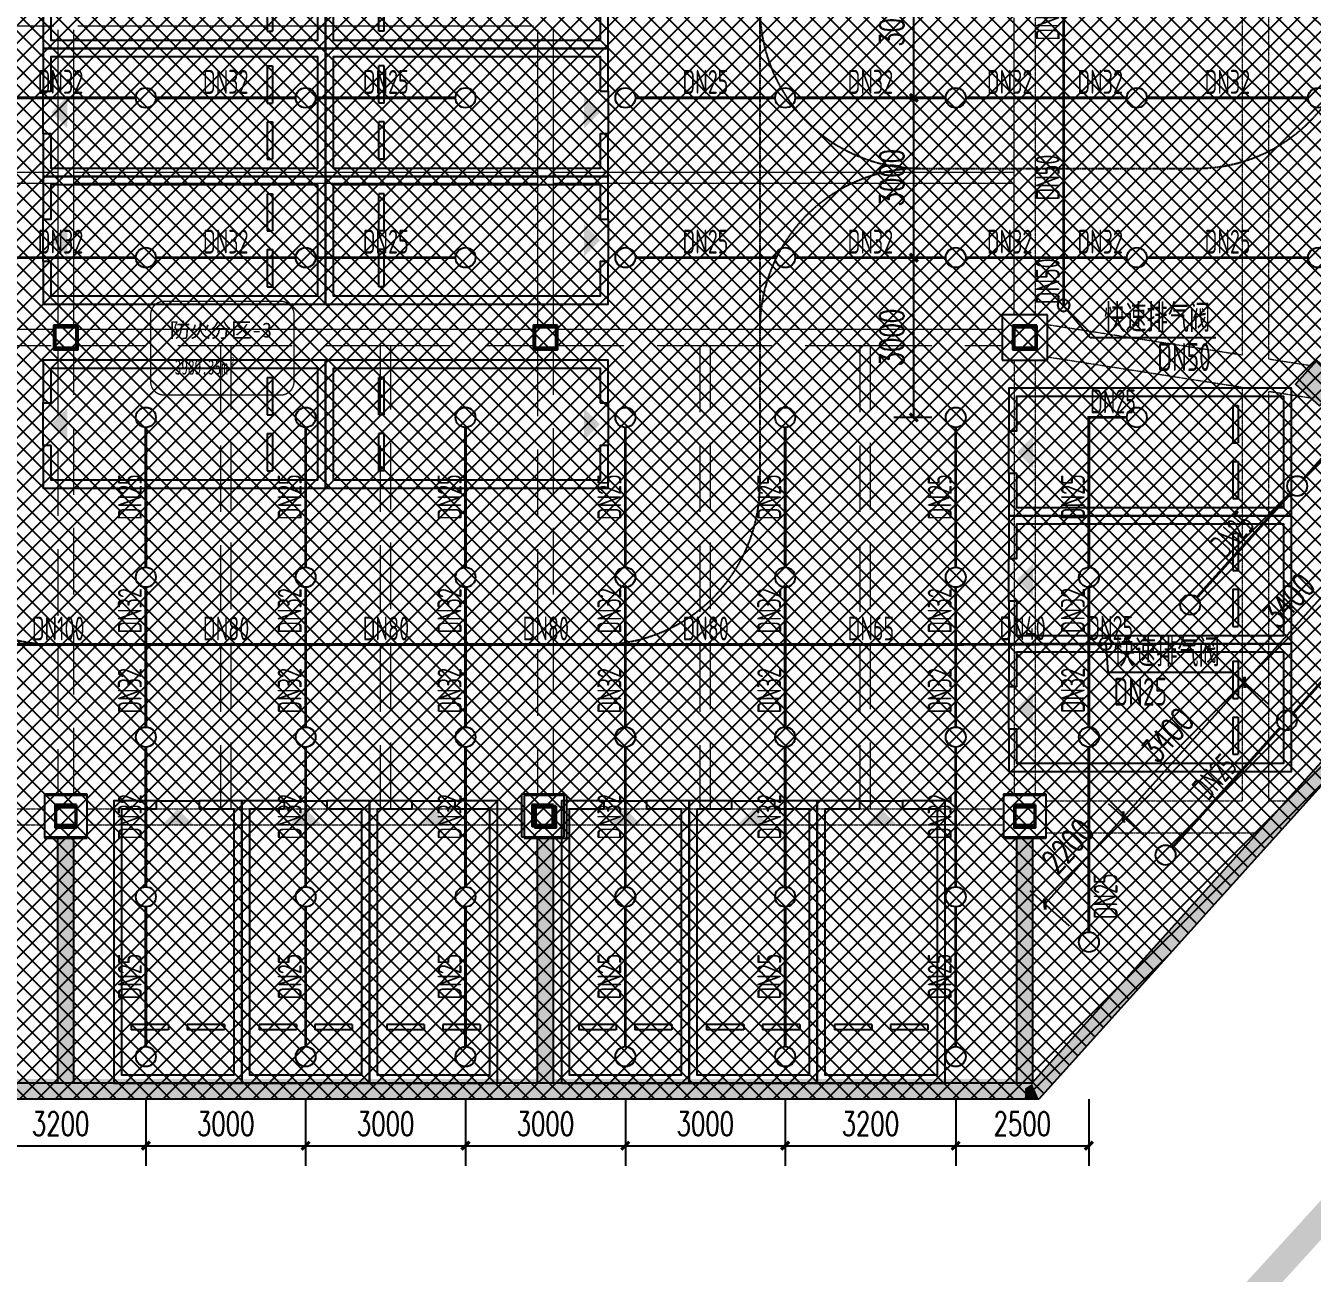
# Model space of a CAD drawing. Extents: x 6824721 to 16538177, y 2478193 to 6665639.
# Drawn here: x 8766110 to 8790257, y 2727134 to 2750555 of the extents above; entities that cross this region are included whole.
import ezdxf

# ---------------------------------------------------------------- set-up
doc = ezdxf.new("R2010")
doc.units = 0
doc.header["$LTSCALE"] = 10
for name, pattern in [('__DASH', [0.35, 0.25, -0.1]), ('CONTINOUS', [0]), ('DASH', [0.35, 0.25, -0.1]), ('短虚线', [187.5, 125, -62.5])]:
    doc.linetypes.add(name, pattern=pattern)
for name, color, linetype in [('0-wo', 8, 'Continuous'), ('0-绿', 3, 'Continuous'), ('0-蓝', 5, 'Continuous'), ('00-停车位', 67, 'Continuous'), ('A-COLUMN', 2, 'Continuous'), ('A-WALL', 2, 'Continuous'), ('PUB_HATCH', 8, 'Continuous'), ('S-梁-实线', 4, 'CONTINOUS'), ('S-梁-虚线', 4, 'DASH'), ('W-EQUIP_喷头', 7, 'Continuous'), ('W-PIPE-喷淋中', 6, 'Continuous'), ('W-TEXT_喷淋', 7, 'Continuous'), ('W-TWT_DIM', 3, 'Continuous'), ('W-TWT_LEAD', 3, 'Continuous'), ('W-VALVE_喷淋', 7, 'Continuous'), ('WALL', 9, 'Continuous')]:
    doc.layers.add(name, color=color, linetype=linetype)
doc.layers.add('钢柱', color=51, linetype='Continuous', lineweight=35)
doc.layers.add('钢梁', color=141, linetype='Continuous', lineweight=18)
doc.styles.add('_TCH_DIM_T3', font='SIMPLEX', dxfattribs={"width": 0.705882, "bigfont": 'GBCBIG'})
doc.styles.add('_TWT_PIPEDN', font='TSSDENG', dxfattribs={"width": 0.8, "height": 3.5, "bigfont": 'TSSDCHN'})
doc.styles.add('_TWT_SERIAL', font='TSSDENG', dxfattribs={"width": 0.8, "height": 3.5, "bigfont": 'TSSDCHN'})
doc.styles.add('黑体', font='simhei.ttf', dxfattribs={"width": 0.65})
doc.dimstyles.new('_TWT_ARCH&&150', dxfattribs={"dimtxt": 446.25, "dimasz": 150, "dimexe": 375, "dimexo": 450, "dimgap": 189.375, "dimtad": 1, "dimdec": 0, "dimzin": 0, "dimdsep": 46, "dimtxsty": '_TCH_DIM_T3', "dimblk": 'ARCHTICK', "dimcen": 0.09, "dimclrt": 7, "dimazin": 2, "dimtfac": 1, "dimtdec": 0, "dimtix": 1, "dimtmove": 2, "dimatfit": 3, "dimfxl": 0, "dimtolj": 1, "dimtzin": 0, "dimarcsym": 0})

# ---------------------------------------------------------------- blocks, each defined once
blk = doc.blocks.new('车位2400x5300')
at = {"layer": '00-停车位', "color": 251}
for p, q in [((-875, -1000), (-175, -1000)), ((-875, -1100), (-875, -1000)), ((-875, -1100), (-175, -1100)), ((-175, -1100), (-175, -1000)), ((175, -1000), (875, -1000)), ((175, -1100), (175, -1000)), ((175, -1100), (875, -1100)), ((875, -1100), (875, -1000)), ((400, -5300), (-400, -5300))]:
    blk.add_line(p, q, dxfattribs=at)
blk.add_lwpolyline([(400, -5150), (400, -5300), (1200, -5300), (1200, 0), (-1200, 0), (-1200, -5300), (-400, -5300), (-400, -5150), (-1050, -5150), (-1050, -150), (1050, -150), (1050, -5150), (400, -5150)], dxfattribs=at)
blk.add_lwpolyline([(0, -5150, 0, 600, 0), (0, -4850, 600, 600, 0)], format="xyseb", dxfattribs=at)
blk = doc.blocks.new('_FZH')
blk.add_lwpolyline([(-0.5, -0.5), (0.5, -0.5), (0.5, 0.5), (-0.5, 0.5)], close=True)
at = {"layer": 'PUB_HATCH'}
blk.add_solid([(-0.5, -0.5), (0.5, -0.5), (-0.5, 0.5), (0.5, 0.5)], dxfattribs=at)
blk = doc.blocks.new('g56')
at = {"layer": '0-蓝', "color": 6, "linetype": 'DASH', "ltscale": 3, "const_width": 50}
blk.add_lwpolyline([(-29013, 636952), (-24634, 636952, 0.414214), (-24134, 637452), (-24134, 639972, 0.414214), (-24634, 640472), (-29013, 640472, 0.414214), (-29513, 639972), (-29513, 637452, 0.414214)], format="xyb", close=True, dxfattribs=at)
at = {"layer": '0-绿', "color": 6, "linetype": 'DASH', "style": '黑体'}
blk.add_text('防火分区-3', height=563.3, dxfattribs=at).set_placement((-28799, 639113))
at = {"layer": '0-绿', "color": 6, "linetype": 'DASH', "style": '黑体', "width": 0.65}
for s, height, p in [('3989.35m', 563.3, (-28611, 637721)), ('2', 282, (-26505, 638096))]:
    blk.add_text(s, height=height, dxfattribs=at).set_placement(p)
blk = doc.blocks.new('jkytk')
at = {"layer": 'WALL', "color": 1, "const_width": 200}
blk.add_lwpolyline([(8466189, 2792334), (8461189, 2792327), (8461189, 2792327), (8434039, 2792327), (8434039, 2753027), (8434039, 2753027), (8434039, 2759127), (8434039, 2759127), (8434039, 2753027), (8403214, 2753027), (8403214, 2744027), (8403214, 2744027), (8403214, 2739327), (8479774, 2739327), (8512896, 2775811), (8504549, 2783327), (8498891, 2783328), (8498891, 2792315), (8482776, 2792342), (8482776, 2801322), (8466189, 2801322)], close=True, dxfattribs=at)
blk = doc.blocks.new('LIANGMOBAN')
at = {"layer": 'S-梁-实线', "lineweight": 18}
blk.add_line((1915191, 31153), (1915191, 36728), dxfattribs=at)
at = {"layer": 'S-梁-虚线', "color": 8, "lineweight": 18}
for p, q in [((1919466, 42428), (1919466, 30398)), ((1919966, 30321), (1919966, 42428)), ((1915591, 31153), (1915591, 36728)), ((1919466, 30398), (1915816, 30966)), ((1915191, 30303), (1915191, 22153)), ((1915591, 22153), (1915591, 30303)), ((1919466, 29791), (1915816, 30359)), ((1920780, 30194), (1919966, 30321)), ((1919466, 29791), (1919466, 22028)), ((1920760, 29590), (1919966, 29713)), ((1919966, 22028), (1919966, 29713)), ((1915791, 22028), (1919466, 22028)), ((1919966, 22028), (1920290, 22028)), ((1890991, 21878), (1896991, 21878)), ((1897791, 21878), (1905991, 21878)), ((1906791, 21878), (1914991, 21878)), ((1890991, 21578), (1896991, 21578)), ((1897791, 21578), (1905991, 21578)), ((1906791, 21578), (1914991, 21578)), ((1915791, 21428), (1919750, 21428))]:
    blk.add_line(p, q, dxfattribs=at)
at = {"layer": '钢梁', "color": 8, "lineweight": 18}
for p, q in [((1890816, 36578), (1897166, 36578)), ((1897241, 36503), (1897241, 33728)), ((1897541, 33728), (1897541, 36503)), ((1897616, 36578), (1906166, 36578)), ((1906241, 36503), (1906241, 33728)), ((1906541, 33728), (1906541, 36503)), ((1897241, 33828), (1890741, 33828)), ((1906241, 33828), (1897541, 33828)), ((1915191, 33828), (1906541, 33828)), ((1890741, 33628), (1897241, 33628)), ((1897241, 33728), (1897241, 30953)), ((1897541, 30953), (1897541, 33728)), ((1897541, 33628), (1906241, 33628)), ((1906241, 33728), (1906241, 30953)), ((1906541, 30953), (1906541, 33728)), ((1906541, 33628), (1915191, 33628)), ((1897166, 30878), (1893991, 30878)), ((1900391, 30878), (1897616, 30878)), ((1903391, 30878), (1900391, 30878)), ((1906166, 30878), (1903391, 30878)), ((1909391, 30878), (1906616, 30878)), ((1912391, 30878), (1909391, 30878)), ((1914966, 30878), (1912391, 30878))]:
    blk.add_line(p, q, dxfattribs=at)
at = {"layer": '钢梁', "color": 8, "linetype": '短虚线', "lineweight": 18}
for p, q in [((1893991, 30578), (1897166, 30578)), ((1897241, 30503), (1897241, 22153)), ((1897541, 22153), (1897541, 30503)), ((1897616, 30578), (1900391, 30578)), ((1900291, 30578), (1900291, 21878)), ((1900391, 30578), (1903391, 30578)), ((1900491, 21878), (1900491, 30578)), ((1903291, 30578), (1903291, 21878)), ((1903391, 30578), (1906166, 30578)), ((1903491, 21878), (1903491, 30578)), ((1906241, 30503), (1906241, 22153)), ((1906541, 22153), (1906541, 30503)), ((1906616, 30578), (1909391, 30578)), ((1909291, 30578), (1909291, 21878)), ((1909391, 30578), (1912391, 30578)), ((1909491, 21878), (1909491, 30578)), ((1912291, 30578), (1912291, 21878)), ((1912391, 30578), (1914966, 30578)), ((1912491, 21878), (1912491, 30578))]:
    blk.add_line(p, q, dxfattribs=at)
blk = doc.blocks.new('_ArchTick')
at = {"color": 0, "linetype": 'ByBlock', "const_width": 0.4}
blk.add_lwpolyline([(-0.5, -0.5), (0.5, 0.5)], dxfattribs=at)
blk = doc.blocks.new('*D1061')
at = {"layer": 'Defpoints', "color": 0, "transparency": 16777216}
for p in [(8791261, 2740753), (8792054, 2740040), (8789779, 2737513)]:
    blk.add_point(p, dxfattribs=at)
at = {"layer": 'W-TWT_DIM', "color": 0, "lineweight": -2, "transparency": 16777216}
for p, q in [((8791719, 2740341), (8790983, 2741004)), ((8788986, 2738226), (8791261, 2740753)), ((8789444, 2737814), (8788708, 2738477))]:
    blk.add_line(p, q, dxfattribs=at)
at = {"layer": 'W-TWT_DIM', "color": 0, "lineweight": -2, "transparency": 16777216, "xscale": 150, "yscale": 150, "zscale": 150}
for p, rotation in [((8791261, 2740753), 48.00000000003726), ((8788986, 2738226), 228.0000000000373)]:
    blk.add_blockref('_ArchTick', p, dxfattribs=dict(at, rotation=rotation))
at = {"layer": 'W-TWT_DIM', "color": 7, "transparency": 16777216, "insert": (8789817, 2739766), "char_height": 446.2, "attachment_point": 5, "rotation": 48, "style": '_TCH_DIM_T3'}
blk.add_mtext('\\A1;3400', dxfattribs=at)
blk = doc.blocks.new('*D1062')
at = {"layer": 'Defpoints', "color": 0, "transparency": 16777216}
for p in [(8788986, 2738226), (8789779, 2737513), (8787503, 2734986)]:
    blk.add_point(p, dxfattribs=at)
at = {"layer": 'W-TWT_DIM', "color": 0, "lineweight": -2, "transparency": 16777216}
for p, q in [((8789444, 2737814), (8788708, 2738477)), ((8786711, 2735699), (8788986, 2738226)), ((8787169, 2735287), (8786433, 2735950))]:
    blk.add_line(p, q, dxfattribs=at)
at = {"layer": 'W-TWT_DIM', "color": 0, "lineweight": -2, "transparency": 16777216, "xscale": 150, "yscale": 150, "zscale": 150}
for p, rotation in [((8788986, 2738226), 48.00000000001745), ((8786711, 2735699), 228.0000000000174)]:
    blk.add_blockref('_ArchTick', p, dxfattribs=dict(at, rotation=rotation))
at = {"layer": 'W-TWT_DIM', "color": 7, "transparency": 16777216, "insert": (8787542, 2737239), "char_height": 446.2, "attachment_point": 5, "rotation": 48, "style": '_TCH_DIM_T3'}
blk.add_mtext('\\A1;3400', dxfattribs=at)
blk = doc.blocks.new('*D1063')
at = {"layer": 'Defpoints', "color": 0, "transparency": 16777216}
for p in [(8786711, 2735699), (8787503, 2734986), (8786031, 2733351)]:
    blk.add_point(p, dxfattribs=at)
at = {"layer": 'W-TWT_DIM', "color": 0, "lineweight": -2, "transparency": 16777216}
for p, q in [((8787169, 2735287), (8786433, 2735950)), ((8785239, 2734065), (8786711, 2735699)), ((8785697, 2733652), (8784961, 2734315))]:
    blk.add_line(p, q, dxfattribs=at)
at = {"layer": 'W-TWT_DIM', "color": 0, "lineweight": -2, "transparency": 16777216, "xscale": 150, "yscale": 150, "zscale": 150}
for p, rotation in [((8786711, 2735699), 48.00000000002774), ((8785239, 2734065), 228.0000000000278)]:
    blk.add_blockref('_ArchTick', p, dxfattribs=dict(at, rotation=rotation))
at = {"layer": 'W-TWT_DIM', "color": 7, "transparency": 16777216, "insert": (8785669, 2735158), "char_height": 446.2, "attachment_point": 5, "rotation": 48, "style": '_TCH_DIM_T3'}
blk.add_mtext('\\A1;2200', dxfattribs=at)
blk = doc.blocks.new('*D1374')
at = {"layer": 'Defpoints', "color": 0, "transparency": 16777216}
for p in [(8765164, 2730855), (8768364, 2730855), (8768364, 2729529)]:
    blk.add_point(p, dxfattribs=at)
at = {"layer": 'W-TWT_DIM', "color": 0, "lineweight": -2, "transparency": 16777216}
for p, q in [((8765164, 2730405), (8765164, 2729154)), ((8768364, 2730405), (8768364, 2729154)), ((8765164, 2729529), (8768364, 2729529))]:
    blk.add_line(p, q, dxfattribs=at)
at = {"layer": 'W-TWT_DIM', "color": 0, "lineweight": -2, "transparency": 16777216, "xscale": 150, "yscale": 150, "zscale": 150, "rotation": 180}
blk.add_blockref('_ArchTick', (8765164, 2729529), dxfattribs=at)
at = {"layer": 'W-TWT_DIM', "color": 0, "lineweight": -2, "transparency": 16777216, "xscale": 150, "yscale": 150, "zscale": 150}
blk.add_blockref('_ArchTick', (8768364, 2729529), dxfattribs=at)
at = {"layer": 'W-TWT_DIM', "color": 7, "transparency": 16777216, "insert": (8766764, 2729941), "char_height": 446.2, "attachment_point": 5, "style": '_TCH_DIM_T3'}
blk.add_mtext('\\A1;3200', dxfattribs=at)
blk = doc.blocks.new('*D1375')
at = {"layer": 'Defpoints', "color": 0, "transparency": 16777216}
for p in [(8768364, 2730855), (8771364, 2730855), (8771364, 2729529)]:
    blk.add_point(p, dxfattribs=at)
at = {"layer": 'W-TWT_DIM', "color": 0, "lineweight": -2, "transparency": 16777216}
for p, q in [((8768364, 2730405), (8768364, 2729154)), ((8771364, 2730405), (8771364, 2729154)), ((8768364, 2729529), (8771364, 2729529))]:
    blk.add_line(p, q, dxfattribs=at)
at = {"layer": 'W-TWT_DIM', "color": 0, "lineweight": -2, "transparency": 16777216, "xscale": 150, "yscale": 150, "zscale": 150, "rotation": 180}
blk.add_blockref('_ArchTick', (8768364, 2729529), dxfattribs=at)
at = {"layer": 'W-TWT_DIM', "color": 0, "lineweight": -2, "transparency": 16777216, "xscale": 150, "yscale": 150, "zscale": 150}
blk.add_blockref('_ArchTick', (8771364, 2729529), dxfattribs=at)
at = {"layer": 'W-TWT_DIM', "color": 7, "transparency": 16777216, "insert": (8769864, 2729941), "char_height": 446.2, "attachment_point": 5, "style": '_TCH_DIM_T3'}
blk.add_mtext('\\A1;3000', dxfattribs=at)
blk = doc.blocks.new('*D1376')
at = {"layer": 'Defpoints', "color": 0, "transparency": 16777216}
for p in [(8771364, 2730855), (8774364, 2730855), (8774364, 2729529)]:
    blk.add_point(p, dxfattribs=at)
at = {"layer": 'W-TWT_DIM', "color": 0, "lineweight": -2, "transparency": 16777216}
for p, q in [((8771364, 2730405), (8771364, 2729154)), ((8774364, 2730405), (8774364, 2729154)), ((8771364, 2729529), (8774364, 2729529))]:
    blk.add_line(p, q, dxfattribs=at)
at = {"layer": 'W-TWT_DIM', "color": 0, "lineweight": -2, "transparency": 16777216, "xscale": 150, "yscale": 150, "zscale": 150, "rotation": 180}
blk.add_blockref('_ArchTick', (8771364, 2729529), dxfattribs=at)
at = {"layer": 'W-TWT_DIM', "color": 0, "lineweight": -2, "transparency": 16777216, "xscale": 150, "yscale": 150, "zscale": 150}
blk.add_blockref('_ArchTick', (8774364, 2729529), dxfattribs=at)
at = {"layer": 'W-TWT_DIM', "color": 7, "transparency": 16777216, "insert": (8772864, 2729941), "char_height": 446.2, "attachment_point": 5, "style": '_TCH_DIM_T3'}
blk.add_mtext('\\A1;3000', dxfattribs=at)
blk = doc.blocks.new('*D1377')
at = {"layer": 'Defpoints', "color": 0, "transparency": 16777216}
for p in [(8774364, 2730855), (8777364, 2730855), (8777364, 2729529)]:
    blk.add_point(p, dxfattribs=at)
at = {"layer": 'W-TWT_DIM', "color": 0, "lineweight": -2, "transparency": 16777216}
for p, q in [((8774364, 2730405), (8774364, 2729154)), ((8777364, 2730405), (8777364, 2729154)), ((8774364, 2729529), (8777364, 2729529))]:
    blk.add_line(p, q, dxfattribs=at)
at = {"layer": 'W-TWT_DIM', "color": 0, "lineweight": -2, "transparency": 16777216, "xscale": 150, "yscale": 150, "zscale": 150, "rotation": 180}
blk.add_blockref('_ArchTick', (8774364, 2729529), dxfattribs=at)
at = {"layer": 'W-TWT_DIM', "color": 0, "lineweight": -2, "transparency": 16777216, "xscale": 150, "yscale": 150, "zscale": 150}
blk.add_blockref('_ArchTick', (8777364, 2729529), dxfattribs=at)
at = {"layer": 'W-TWT_DIM', "color": 7, "transparency": 16777216, "insert": (8775864, 2729941), "char_height": 446.2, "attachment_point": 5, "style": '_TCH_DIM_T3'}
blk.add_mtext('\\A1;3000', dxfattribs=at)
blk = doc.blocks.new('*D1378')
at = {"layer": 'Defpoints', "color": 0, "transparency": 16777216}
for p in [(8777364, 2730855), (8780364, 2730855), (8780364, 2729529)]:
    blk.add_point(p, dxfattribs=at)
at = {"layer": 'W-TWT_DIM', "color": 0, "lineweight": -2, "transparency": 16777216}
for p, q in [((8777364, 2730405), (8777364, 2729154)), ((8780364, 2730405), (8780364, 2729154)), ((8777364, 2729529), (8780364, 2729529))]:
    blk.add_line(p, q, dxfattribs=at)
at = {"layer": 'W-TWT_DIM', "color": 0, "lineweight": -2, "transparency": 16777216, "xscale": 150, "yscale": 150, "zscale": 150, "rotation": 180}
blk.add_blockref('_ArchTick', (8777364, 2729529), dxfattribs=at)
at = {"layer": 'W-TWT_DIM', "color": 0, "lineweight": -2, "transparency": 16777216, "xscale": 150, "yscale": 150, "zscale": 150}
blk.add_blockref('_ArchTick', (8780364, 2729529), dxfattribs=at)
at = {"layer": 'W-TWT_DIM', "color": 7, "transparency": 16777216, "insert": (8778864, 2729941), "char_height": 446.2, "attachment_point": 5, "style": '_TCH_DIM_T3'}
blk.add_mtext('\\A1;3000', dxfattribs=at)
blk = doc.blocks.new('*D1379')
at = {"layer": 'Defpoints', "color": 0, "transparency": 16777216}
for p in [(8780364, 2730855), (8783564, 2730855), (8783564, 2729529)]:
    blk.add_point(p, dxfattribs=at)
at = {"layer": 'W-TWT_DIM', "color": 0, "lineweight": -2, "transparency": 16777216}
for p, q in [((8780364, 2730405), (8780364, 2729154)), ((8783564, 2730405), (8783564, 2729154)), ((8780364, 2729529), (8783564, 2729529))]:
    blk.add_line(p, q, dxfattribs=at)
at = {"layer": 'W-TWT_DIM', "color": 0, "lineweight": -2, "transparency": 16777216, "xscale": 150, "yscale": 150, "zscale": 150, "rotation": 180}
blk.add_blockref('_ArchTick', (8780364, 2729529), dxfattribs=at)
at = {"layer": 'W-TWT_DIM', "color": 0, "lineweight": -2, "transparency": 16777216, "xscale": 150, "yscale": 150, "zscale": 150}
blk.add_blockref('_ArchTick', (8783564, 2729529), dxfattribs=at)
at = {"layer": 'W-TWT_DIM', "color": 7, "transparency": 16777216, "insert": (8781964, 2729941), "char_height": 446.2, "attachment_point": 5, "style": '_TCH_DIM_T3'}
blk.add_mtext('\\A1;3200', dxfattribs=at)
blk = doc.blocks.new('*D1380')
at = {"layer": 'Defpoints', "color": 0, "transparency": 16777216}
for p in [(8783564, 2730855), (8786064, 2730855), (8786064, 2729529)]:
    blk.add_point(p, dxfattribs=at)
at = {"layer": 'W-TWT_DIM', "color": 0, "lineweight": -2, "transparency": 16777216}
for p, q in [((8783564, 2730405), (8783564, 2729154)), ((8786064, 2730405), (8786064, 2729154)), ((8783564, 2729529), (8786064, 2729529))]:
    blk.add_line(p, q, dxfattribs=at)
at = {"layer": 'W-TWT_DIM', "color": 0, "lineweight": -2, "transparency": 16777216, "xscale": 150, "yscale": 150, "zscale": 150, "rotation": 180}
blk.add_blockref('_ArchTick', (8783564, 2729529), dxfattribs=at)
at = {"layer": 'W-TWT_DIM', "color": 0, "lineweight": -2, "transparency": 16777216, "xscale": 150, "yscale": 150, "zscale": 150}
blk.add_blockref('_ArchTick', (8786064, 2729529), dxfattribs=at)
at = {"layer": 'W-TWT_DIM', "color": 7, "transparency": 16777216, "insert": (8784814, 2729941), "char_height": 446.2, "attachment_point": 5, "style": '_TCH_DIM_T3'}
blk.add_mtext('\\A1;2500', dxfattribs=at)
blk = doc.blocks.new('*D1468')
at = {"layer": 'Defpoints', "color": 0, "transparency": 16777216}
for p in [(8782778, 2746201), (8783564, 2746201), (8783564, 2743201)]:
    blk.add_point(p, dxfattribs=at)
at = {"layer": 'W-TWT_DIM', "color": 0, "lineweight": -2, "transparency": 16777216}
for p, q in [((8783114, 2746201), (8782403, 2746201)), ((8782778, 2743201), (8782778, 2746201)), ((8783114, 2743201), (8782403, 2743201))]:
    blk.add_line(p, q, dxfattribs=at)
at = {"layer": 'W-TWT_DIM', "color": 0, "lineweight": -2, "transparency": 16777216, "xscale": 150, "yscale": 150, "zscale": 150}
for p, rotation in [((8782778, 2746201), 90), ((8782778, 2743201), 270)]:
    blk.add_blockref('_ArchTick', p, dxfattribs=dict(at, rotation=rotation))
at = {"layer": 'W-TWT_DIM', "color": 7, "transparency": 16777216, "insert": (8782365, 2744701), "char_height": 446.2, "attachment_point": 5, "rotation": 90, "style": '_TCH_DIM_T3'}
blk.add_mtext('\\A1;3000', dxfattribs=at)
blk = doc.blocks.new('*D1469')
at = {"layer": 'Defpoints', "color": 0, "transparency": 16777216}
for p in [(8782778, 2749201), (8783564, 2749201), (8783564, 2746201)]:
    blk.add_point(p, dxfattribs=at)
at = {"layer": 'W-TWT_DIM', "color": 0, "lineweight": -2, "transparency": 16777216}
for p, q in [((8783114, 2749201), (8782403, 2749201)), ((8782778, 2746201), (8782778, 2749201)), ((8783114, 2746201), (8782403, 2746201))]:
    blk.add_line(p, q, dxfattribs=at)
at = {"layer": 'W-TWT_DIM', "color": 0, "lineweight": -2, "transparency": 16777216, "xscale": 150, "yscale": 150, "zscale": 150}
for p, rotation in [((8782778, 2749201), 90), ((8782778, 2746201), 270)]:
    blk.add_blockref('_ArchTick', p, dxfattribs=dict(at, rotation=rotation))
at = {"layer": 'W-TWT_DIM', "color": 7, "transparency": 16777216, "insert": (8782365, 2747701), "char_height": 446.2, "attachment_point": 5, "rotation": 90, "style": '_TCH_DIM_T3'}
blk.add_mtext('\\A1;3000', dxfattribs=at)
blk = doc.blocks.new('*D1470')
at = {"layer": 'Defpoints', "color": 0, "transparency": 16777216}
for p in [(8782778, 2752201), (8783564, 2752201), (8783564, 2749201)]:
    blk.add_point(p, dxfattribs=at)
at = {"layer": 'W-TWT_DIM', "color": 0, "lineweight": -2, "transparency": 16777216}
for p, q in [((8783114, 2752201), (8782403, 2752201)), ((8782778, 2749201), (8782778, 2752201)), ((8783114, 2749201), (8782403, 2749201))]:
    blk.add_line(p, q, dxfattribs=at)
at = {"layer": 'W-TWT_DIM', "color": 0, "lineweight": -2, "transparency": 16777216, "xscale": 150, "yscale": 150, "zscale": 150}
for p, rotation in [((8782778, 2752201), 90), ((8782778, 2749201), 270)]:
    blk.add_blockref('_ArchTick', p, dxfattribs=dict(at, rotation=rotation))
at = {"layer": 'W-TWT_DIM', "color": 7, "transparency": 16777216, "insert": (8782365, 2750701), "char_height": 446.2, "attachment_point": 5, "rotation": 90, "style": '_TCH_DIM_T3'}
blk.add_mtext('\\A1;3000', dxfattribs=at)
blk = doc.blocks.new('$TwtSys$00000125')
blk.add_circle((0, 0, 0), 1)
blk = doc.blocks.new('*X173')
at = {"color": 0}
for p, q in [((67765, 41337), (67838, 41410)), ((67846, 41260), (67765, 41341)), ((67766, 41321), (67854, 41409)), ((67828, 41261), (67766, 41323)), ((67861, 41263), (67768, 41356)), ((67769, 41358), (67817, 41406)), ((67770, 41307), (67868, 41405)), ((67874, 41268), (67773, 41369)), ((67776, 41295), (67880, 41399)), ((67799, 41272), (67777, 41294)), ((67885, 41275), (67780, 41380)), ((67784, 41285), (67890, 41391)), ((67894, 41283), (67788, 41389)), ((67793, 41277), (67898, 41382)), ((67902, 41293), (67798, 41397)), ((67804, 41269), (67906, 41371)), ((67908, 41304), (67809, 41403)), ((67816, 41264), (67911, 41359)), ((67913, 41318), (67822, 41408)), ((67830, 41261), (67914, 41345)), ((67915, 41333), (67838, 41410)), ((67848, 41260), (67914, 41327)), ((67913, 41353), (67858, 41408)), ((67872, 41267), (67908, 41303))]:
    blk.add_line(p, q, dxfattribs=at)
blk = doc.blocks.new('$VALVE$00000374')
at = {"elevation": 0}
blk.add_lwpolyline([(-63, 0, 1), (63, 0, 1), (-63, 0, 1.063538)], format="xyb", dxfattribs=at)
at = {"color": 7}
for radius in [6.64, 4.98]:
    blk.add_circle((0, 0, 0), radius, dxfattribs=at)
for p in [(-63, 0, 0), (63, 0, 0)]:
    blk.add_point(p)
at = {"color": 7, "xscale": 0.0637181236379547, "yscale": 0.0637181236379547, "zscale": 0.0637181236379547}
blk.add_blockref('*X173', (-4323, -2634, 0), dxfattribs=at)

msp = doc.modelspace()

# ---------------------------------------------------------------- hatches: boundary and pattern name
h = msp.add_hatch()
h.set_pattern_fill('ANSI37', color=8, scale=150)
h.set_pattern_definition([(45, (8303016.86, 2710265.2), (-168.3798, 168.3798), []), (135, (8303016.86, 2710265.2), (-168.3798, -168.3798), [])])
h.paths.add_polyline_path([(8824414.1, 2949451.5), (8824414.1, 2935151.5), (8842714.1, 2935151.5), (8842714.1, 2879526.5), (8827964.1, 2879526.5), (8827964.1, 2881476.5), (8830839.1, 2881476.5), (8830939.1, 2886876.5), (8804334.6, 2886876.5), (8804142.3, 2820149.7), (8833564.1, 2820152.3), (8833564.1, 2817714.5), (8841204.8, 2810768), (8839163.9, 2808501.4), (8843102.6, 2804955), (8820829.2, 2780217.9), (8820829.2, 2770055.4), (8785124.6, 2730401.5), (8708264.1, 2730401.5), (8708264.1, 2736351.5), (8695014.1, 2750701.5), (8695014.1, 2775001.5), (8703014.1, 2775002.8), (8703014.1, 2949451.5), (8712039.3, 2949451.5)])
at = {"layer": '0-wo'}
for points in [[(8812089.9, 2760349.4), (8811866.9, 2760550.2), (8784991, 2730701.5), (8785124.6, 2730401.5)], [(8785124.6, 2730401.5), (8784991, 2730701.5), (8753264.1, 2730701.5), (8753264.1, 2730401.5)]]:
    msp.add_hatch(color=8, dxfattribs=at).paths.add_polyline_path(points)
at = {"layer": 'PUB_HATCH'}
for points in [[(8766864.1, 2730601.5), (8767014.1, 2730701.5), (8767014.1, 2735326.5), (8766714.1, 2735326.5), (8766714.1, 2730701.5)], [(8775864.1, 2730601.5), (8776014.1, 2730701.5), (8776014.1, 2735326.5), (8775714.1, 2735326.5), (8775714.1, 2730701.5)], [(8784864.1, 2730601.5), (8785014.1, 2730701.5), (8785014.1, 2735326.5), (8784714.1, 2735326.5), (8784714.1, 2730701.5)], [(8766864.1, 2730601.5), (8766714.1, 2730701.5), (8760214.1, 2730701.5), (8760064.1, 2730601.5), (8760064.1, 2730401.5), (8766864.1, 2730401.5)], [(8775864.1, 2730601.5), (8775714.1, 2730701.5), (8767014.1, 2730701.5), (8766864.1, 2730601.5), (8766864.1, 2730401.5), (8775864.1, 2730401.5)], [(8785124.6, 2730401.5), (8784991, 2730701.5), (8785014.1, 2730701.5), (8784864.1, 2730601.5), (8784864.1, 2730401.5)]]:
    msp.add_hatch(color=8, dxfattribs=at).paths.add_polyline_path(points)
at = {"layer": 'W-PIPE-喷淋中'}
for points in [[(8786064.1, 2743201.5), (8786064.1, 2743227.7), (8786037.8, 2743227.7)], [(8786064.1, 2743201.5), (8786037.8, 2743201.5), (8786037.8, 2743227.7)]]:
    msp.add_hatch(color=256, dxfattribs=at).paths.add_polyline_path(points)

# ---------------------------------------------------------------- linework, layer by layer
at = {"layer": '0-wo', "color": 8}
for p, q in [((8811866.9, 2760550.2), (8784991, 2730701.5)), ((8812089.9, 2760349.4), (8785124.6, 2730401.5)), ((8785289.1, 2745126.5), (8784439.1, 2745126.5)), ((8784439.1, 2745126.5), (8784439.1, 2744276.5)), ((8785289.1, 2744276.5), (8785289.1, 2745126.5)), ((8767089.1, 2744926.5), (8766639.1, 2744926.5)), ((8766639.1, 2744926.5), (8766639.1, 2744476.5)), ((8767089.1, 2744476.5), (8767089.1, 2744926.5)), ((8776089.1, 2744926.5), (8775639.1, 2744926.5)), ((8775639.1, 2744926.5), (8775639.1, 2744476.5)), ((8776089.1, 2744476.5), (8776089.1, 2744926.5)), ((8766639.1, 2744476.5), (8767089.1, 2744476.5)), ((8775639.1, 2744476.5), (8776089.1, 2744476.5)), ((8784439.1, 2744276.5), (8785289.1, 2744276.5)), ((8767264.1, 2736101.5), (8766464.1, 2736101.5)), ((8766464.1, 2736101.5), (8766464.1, 2735301.5)), ((8767264.1, 2735301.5), (8767264.1, 2736101.5)), ((8776264.1, 2736101.5), (8775464.1, 2736101.5)), ((8775464.1, 2736101.5), (8775464.1, 2735301.5)), ((8776264.1, 2735301.5), (8776264.1, 2736101.5)), ((8785264.1, 2736101.5), (8784464.1, 2736101.5)), ((8784464.1, 2736101.5), (8784464.1, 2735301.5)), ((8785264.1, 2735301.5), (8785264.1, 2736101.5)), ((8766464.1, 2735301.5), (8767264.1, 2735301.5)), ((8775464.1, 2735301.5), (8776264.1, 2735301.5)), ((8784464.1, 2735301.5), (8785264.1, 2735301.5)), ((8784991, 2730701.5), (8753264.1, 2730701.5)), ((8785124.6, 2730401.5), (8753264.1, 2730401.5))]:
    msp.add_line(p, q, dxfattribs=at)
at = {"layer": '0-wo', "color": 8, "const_width": 500, "flags": 128}
msp.add_lwpolyline([(8691080.4, 2969119.7), (8705176, 2967745.3), (8719304.3, 2966762.9), (8733454.4, 2966173.1), (8747615.4, 2965976.5), (8823194.8, 2965976.5), (8898774.1, 2965976.5), (8906244.1, 2965790.4), (8913695.6, 2965232.5), (8921110, 2964304.2), (8928469, 2963007.8), (8935754.4, 2961346.6), (8942947.9, 2959324.6), (8950031.8, 2956946.9), (8956988.6, 2954219.3), (8963800.8, 2951148.7), (8970451.7, 2947742.7), (8976924.7, 2944009.6), (8983203.8, 2939958.9), (8911619.7, 2861304.6), (8840035.6, 2782650.4), (8768451.5, 2703996.1), (8691080.4, 2726323), (8691080.4, 2847721.3)], close=True, dxfattribs=at)
at = {"layer": '0-wo', "color": 8, "linetype": '__DASH', "ltscale": 1.5}
for points in [[(8782889.1, 2747876.5), (8788085.6, 2747876.5, 0.2125566), (8790315, 2748869.1), (8811743.5, 2772667.8, 0.185339), (8812514.1, 2774675.2), (8812514.1, 2867401.5)], [(8779889.1, 2818201.5), (8779889.1, 2741939, -0.4142136), (8776889.1, 2738939), (8750464.1, 2738939)], [(8782889.1, 2747876.5, -0.4142136), (8779889.1, 2750876.5)], [(8782889.1, 2747876.5, 0.4142136), (8779889.1, 2744876.5)], [(8766639.1, 2738939, -0.4142136), (8763639.1, 2741939)]]:
    msp.add_lwpolyline(points, format="xyb", dxfattribs=at)
at = {"layer": '0-wo', "color": 8, "lineweight": 35}
for points in [[(8767089.1, 2744926.5), (8766639.1, 2744926.5), (8766639.1, 2744476.5), (8767089.1, 2744476.5)], [(8767059.1, 2744506.5), (8766669.1, 2744506.5), (8766669.1, 2744896.5), (8767059.1, 2744896.5)], [(8776089.1, 2744926.5), (8775639.1, 2744926.5), (8775639.1, 2744476.5), (8776089.1, 2744476.5)], [(8776059.1, 2744506.5), (8775669.1, 2744506.5), (8775669.1, 2744896.5), (8776059.1, 2744896.5)], [(8785089.1, 2744926.5), (8784639.1, 2744926.5), (8784639.1, 2744476.5), (8785089.1, 2744476.5)], [(8785059.1, 2744506.5), (8784669.1, 2744506.5), (8784669.1, 2744896.5), (8785059.1, 2744896.5)], [(8767064.1, 2735901.5), (8766664.1, 2735901.5), (8766664.1, 2735501.5), (8767064.1, 2735501.5)], [(8767044.1, 2735521.5), (8766684.1, 2735521.5), (8766684.1, 2735881.5), (8767044.1, 2735881.5)], [(8776064.1, 2735901.5), (8775664.1, 2735901.5), (8775664.1, 2735501.5), (8776064.1, 2735501.5)], [(8776044.1, 2735521.5), (8775684.1, 2735521.5), (8775684.1, 2735881.5), (8776044.1, 2735881.5)], [(8785064.1, 2735901.5), (8784664.1, 2735901.5), (8784664.1, 2735501.5), (8785064.1, 2735501.5)], [(8785044.1, 2735521.5), (8784684.1, 2735521.5), (8784684.1, 2735881.5), (8785044.1, 2735881.5)]]:
    msp.add_lwpolyline(points, close=True, dxfattribs=at)
at = {"layer": 'A-COLUMN', "color": 8}
for p, q in [((8767264.1, 2736126.5), (8766464.1, 2736126.5)), ((8766464.1, 2736126.5), (8766464.1, 2735326.5)), ((8767264.1, 2735326.5), (8767264.1, 2736126.5)), ((8776214.1, 2736126.5), (8775414.1, 2736126.5)), ((8775414.1, 2736126.5), (8775414.1, 2735326.5)), ((8776214.1, 2735326.5), (8776214.1, 2736126.5)), ((8785264.1, 2736126.5), (8784464.1, 2736126.5)), ((8784464.1, 2736126.5), (8784464.1, 2735326.5)), ((8785264.1, 2735326.5), (8785264.1, 2736126.5)), ((8766464.1, 2735326.5), (8767264.1, 2735326.5)), ((8775414.1, 2735326.5), (8776214.1, 2735326.5)), ((8784464.1, 2735326.5), (8785264.1, 2735326.5))]:
    msp.add_line(p, q, dxfattribs=at)
at = {"layer": 'A-WALL', "color": 8}
for p, q in [((8766714.1, 2730701.5), (8766714.1, 2735326.5)), ((8766714.1, 2735326.5), (8767014.1, 2735326.5)), ((8767014.1, 2730701.5), (8767014.1, 2735326.5)), ((8775714.1, 2730701.5), (8775714.1, 2735326.5)), ((8775714.1, 2735326.5), (8776014.1, 2735326.5)), ((8776014.1, 2730701.5), (8776014.1, 2735326.5)), ((8784714.1, 2730701.5), (8784714.1, 2735326.5)), ((8784714.1, 2735326.5), (8785014.1, 2735326.5)), ((8785014.1, 2730701.5), (8785014.1, 2735326.5)), ((8766714.1, 2730701.5), (8760214.1, 2730701.5)), ((8775714.1, 2730701.5), (8767014.1, 2730701.5)), ((8784714.1, 2730701.5), (8776014.1, 2730701.5)), ((8784991, 2730701.5), (8785014.1, 2730701.5)), ((8766864.1, 2730401.5), (8760064.1, 2730401.5)), ((8775864.1, 2730401.5), (8766864.1, 2730401.5)), ((8785124.6, 2730401.5), (8784864.1, 2730401.5))]:
    msp.add_line(p, q, dxfattribs=at)
at = {"layer": 'W-PIPE-喷淋中', "ltscale": 1.5, "const_width": 52.5}
for points in [[(8785589.9, 2752201.5), (8785589.9, 2749201.5)], [(8765351.6, 2749201.5), (8768176.6, 2749201.5)], [(8768551.6, 2749201.5), (8771176.6, 2749201.5)], [(8771551.6, 2749201.5), (8774176.6, 2749201.5)], [(8780176.6, 2749201.5), (8777551.6, 2749201.5)], [(8783376.6, 2749201.5), (8780551.6, 2749201.5)], [(8785589.9, 2749201.5), (8783751.6, 2749201.5)], [(8786776.6, 2749201.5), (8785589.9, 2749201.5)], [(8785589.9, 2749201.5), (8785589.9, 2746201.5)], [(8790176.6, 2749201.5), (8787151.6, 2749201.5)], [(8765351.6, 2746201.5), (8768176.6, 2746201.5)], [(8768551.6, 2746201.5), (8771176.6, 2746201.5)], [(8771551.6, 2746201.5), (8774176.6, 2746201.5)], [(8780176.6, 2746201.5), (8777551.6, 2746201.5)], [(8783376.6, 2746201.5), (8780551.6, 2746201.5)], [(8785589.9, 2746201.5), (8783751.6, 2746201.5)], [(8786776.6, 2746201.5), (8785589.9, 2746201.5)], [(8785589.9, 2745420.1), (8785589.9, 2746201.5)], [(8790176.6, 2746201.5), (8787151.6, 2746201.5)], [(8785589.9, 2745306.4), (8785589.9, 2745420.1)], [(8790098.2, 2742052.6), (8791854.7, 2744003.3)], [(8768364.1, 2743014), (8768364.1, 2740389)], [(8771364.1, 2743014), (8771364.1, 2740389)], [(8774364.1, 2743014), (8774364.1, 2740389)], [(8777364.1, 2743014), (8777364.1, 2740389)], [(8780364.1, 2740389), (8780364.1, 2743014)], [(8783564.1, 2740389), (8783564.1, 2743014)], [(8786776.6, 2743201.5), (8786064.1, 2743201.5)], [(8786064.1, 2740389), (8786064.1, 2743201.5)], [(8788090.8, 2739823.1), (8789847.3, 2741773.9)], [(8768364.1, 2740014), (8768364.1, 2738939)], [(8771364.1, 2740014), (8771364.1, 2738939)], [(8774364.1, 2740014), (8774364.1, 2738939)], [(8777364.1, 2740014), (8777364.1, 2738939)], [(8780364.1, 2738939), (8780364.1, 2740014)], [(8783564.1, 2738939), (8783564.1, 2740014)], [(8786064.1, 2738950), (8786064.1, 2740014)], [(8791928.1, 2739900.3), (8789904, 2737652.3)], [(8768364.1, 2738939), (8765164.1, 2738939)], [(8768364.1, 2738939), (8768364.1, 2737389)], [(8771364.1, 2738939), (8768364.1, 2738939)], [(8771364.1, 2738939), (8771364.1, 2737389)], [(8774364.1, 2738939), (8771364.1, 2738939)], [(8774364.1, 2738939), (8774364.1, 2737389)], [(8777364.1, 2738939), (8774364.1, 2738939)], [(8777364.1, 2738939), (8777364.1, 2737389)], [(8780364.1, 2738939), (8777364.1, 2738939)], [(8780364.1, 2737389), (8780364.1, 2738939)], [(8783564.1, 2738939), (8780364.1, 2738939)], [(8786064.1, 2738950), (8783564.1, 2738939)], [(8783564.1, 2737389), (8783564.1, 2738939)], [(8786064.1, 2737389), (8786064.1, 2738950)], [(8786064.1, 2738950), (8786376.7, 2738950)], [(8789653, 2737373.6), (8787628.9, 2735125.6)], [(8768364.1, 2737014), (8768364.1, 2734389)], [(8771364.1, 2737014), (8771364.1, 2734389)], [(8774364.1, 2737014), (8774364.1, 2734389)], [(8777364.1, 2737014), (8777364.1, 2734389)], [(8780364.1, 2734389), (8780364.1, 2737014)], [(8783564.1, 2734389), (8783564.1, 2737014)], [(8786064.1, 2733538.9), (8786064.1, 2737014)], [(8768364.1, 2734014), (8768364.1, 2731389)], [(8771364.1, 2734014), (8771364.1, 2731389)], [(8774364.1, 2734014), (8774364.1, 2731389)], [(8777364.1, 2734014), (8777364.1, 2731389)], [(8780364.1, 2731389), (8780364.1, 2734014)], [(8783564.1, 2731389), (8783564.1, 2734014)]]:
    msp.add_lwpolyline(points, dxfattribs=at)
at = {"layer": 'W-TWT_LEAD'}
for p, q in [((8785586.6, 2745303.3), (8786090.7, 2744701.5)), ((8786090.7, 2744701.5), (8788448.1, 2744701.5)), ((8786379.9, 2738948.6), (8786422, 2738419.4)), ((8786422, 2738419.4), (8788779.5, 2738419.4))]:
    msp.add_line(p, q, dxfattribs=at)
at = {"layer": '钢柱', "color": 8, "lineweight": 35}
for points in [[(8767064.1, 2735926.5), (8766664.1, 2735926.5), (8766664.1, 2735526.5), (8767064.1, 2735526.5)], [(8767044.1, 2735546.5), (8766684.1, 2735546.5), (8766684.1, 2735906.5), (8767044.1, 2735906.5)], [(8776014.1, 2735926.5), (8775614.1, 2735926.5), (8775614.1, 2735526.5), (8776014.1, 2735526.5)], [(8775994.1, 2735546.5), (8775634.1, 2735546.5), (8775634.1, 2735906.5), (8775994.1, 2735906.5)], [(8785064.1, 2735926.5), (8784664.1, 2735926.5), (8784664.1, 2735526.5), (8785064.1, 2735526.5)], [(8785044.1, 2735546.5), (8784684.1, 2735546.5), (8784684.1, 2735906.5), (8785044.1, 2735906.5)]]:
    msp.add_lwpolyline(points, close=True, dxfattribs=at)

# ---------------------------------------------------------------- block references
msp.add_blockref('jkytk', (305383.7, -8645.8))
at = {"layer": '0-wo', "color": 8}
for p, rotation in [((8771739.1, 2751326.5), 270), ((8771739.1, 2751326.5), 90), ((8771739.1, 2748926.5), 270), ((8771739.1, 2748926.5), 90), ((8771739.1, 2746526.5), 270), ((8771739.1, 2746526.5), 90), ((8771739.1, 2743076.5), 270), ((8771739.1, 2743076.5), 90), ((8789864.1, 2742551.5), 270), ((8789864.1, 2740151.5), 270), ((8789864.1, 2737751.5), 270), ((8768964.1, 2730701.5), 180), ((8771364.1, 2730701.5), 180), ((8773764.1, 2730701.5), 180), ((8777364.1, 2730701.5), 180), ((8779764.1, 2730701.5), 180), ((8782164.1, 2730701.5), 180)]:
    msp.add_blockref('车位2400x5300', p, dxfattribs=dict(at, rotation=rotation))
at = {"layer": '0-wo', "xscale": 0.5, "yscale": 0.5, "zscale": 0.5}
msp.add_blockref('g56', (8783212, 2425145.3), dxfattribs=at)
at = {"layer": '0-wo', "color": 8, "xscale": 600.0000000000256, "yscale": 600.0000000000256, "zscale": 600.0000000000256, "rotation": 47.99999999999824}
msp.add_blockref('_FZH', (8790367.1, 2743845.7), dxfattribs=at)
at = {"layer": 'W-EQUIP_喷头', "xscale": 187.5, "yscale": 187.5, "zscale": 187.5}
for p in [(8768364.1, 2749201.5), (8771364.1, 2749201.5), (8774364.1, 2749201.5), (8777364.1, 2749201.5), (8780364.1, 2749201.5), (8783564.1, 2749201.5), (8786964.1, 2749201.5), (8790364.1, 2749201.5), (8768364.1, 2746201.5), (8771364.1, 2746201.5), (8774364.1, 2746201.5), (8777364.1, 2746201.5), (8780364.1, 2746201.5), (8783564.1, 2746201.5), (8786964.1, 2746201.5), (8790364.1, 2746201.5), (8768364.1, 2743201.5), (8771364.1, 2743201.5), (8774364.1, 2743201.5), (8777364.1, 2743201.5), (8780364.1, 2743201.5), (8783564.1, 2743201.5), (8786964.1, 2743201.5), (8789972.7, 2741913.2), (8768364.1, 2740201.5), (8771364.1, 2740201.5), (8774364.1, 2740201.5), (8777364.1, 2740201.5), (8780364.1, 2740201.5), (8783564.1, 2740201.5), (8786064.1, 2740201.5), (8787965.4, 2739683.8), (8789778.5, 2737513), (8768364.1, 2737201.5), (8771364.1, 2737201.5), (8774364.1, 2737201.5), (8777364.1, 2737201.5), (8780364.1, 2737201.5), (8783564.1, 2737201.5), (8786064.1, 2737201.5), (8787503.5, 2734986.3), (8768364.1, 2734201.5), (8771364.1, 2734201.5), (8774364.1, 2734201.5), (8777364.1, 2734201.5), (8780364.1, 2734201.5), (8783564.1, 2734201.5), (8786064.1, 2733351.4), (8768364.1, 2731201.5), (8771364.1, 2731201.5), (8774364.1, 2731201.5), (8777364.1, 2731201.5), (8780364.1, 2731201.5), (8783564.1, 2731201.5)]:
    msp.add_blockref('$TwtSys$00000125', p, dxfattribs=at)
at = {"layer": 'W-VALVE_喷淋', "xscale": -1.8, "zscale": 1.8}
for p, yscale, rotation in [((8785589.9, 2745306.4), -1.8, 90), ((8786377.5, 2738950.8), 1.8, 270)]:
    msp.add_blockref('$VALVE$00000374', p, dxfattribs=dict(at, yscale=yscale, rotation=rotation))
at = {"layer": '钢梁', "color": 6}
msp.add_blockref('LIANGMOBAN', (6869472.7, 2713973), dxfattribs=at)

# ---------------------------------------------------------------- texts
at = {"layer": 'W-TEXT_喷淋', "style": '_TWT_PIPEDN', "width": 0.64}
for s, rotation, p in [('DN65', 90, (8785514.9, 2750275)), ('DN50', 90, (8785514.9, 2747275)), ('DN50', 90, (8785514.9, 2745327.5)), ('DN25', 90, (8768289.1, 2741275)), ('DN25', 90, (8771289.1, 2741275)), ('DN25', 90, (8774289.1, 2741275)), ('DN25', 90, (8777289.1, 2741275)), ('DN25', 90, (8780289.1, 2741275)), ('DN25', 90, (8783489.1, 2741275)), ('DN25', 90, (8785989.1, 2741275)), ('DN25', 48, (8788628, 2740531.8)), ('DN32', 90, (8768289.1, 2739143.8)), ('DN32', 90, (8771289.1, 2739143.8)), ('DN32', 90, (8774289.1, 2739143.8)), ('DN32', 90, (8777289.1, 2739143.8)), ('DN32', 90, (8780289.1, 2739143.8)), ('DN32', 90, (8783489.1, 2739143.8)), ('DN32', 90, (8785989.1, 2739149.3)), ('DN40', 0.25366, (8784387.3, 2739017.6)), ('DN32', 90, (8768289.1, 2737643.8)), ('DN32', 90, (8771289.1, 2737643.8)), ('DN32', 90, (8774289.1, 2737643.8)), ('DN32', 90, (8777289.1, 2737643.8)), ('DN32', 90, (8780289.1, 2737643.8)), ('DN32', 90, (8783489.1, 2737643.8)), ('DN32', 90, (8785989.1, 2737649.3)), ('DN25', 48, (8788299.9, 2735982.9)), ('DN32', 90, (8768289.1, 2735275)), ('DN32', 90, (8771289.1, 2735275)), ('DN32', 90, (8774289.1, 2735275)), ('DN32', 90, (8777289.1, 2735275)), ('DN32', 90, (8780289.1, 2735275)), ('DN32', 90, (8783489.1, 2735275)), ('DN25', 90, (8786601.3, 2733782)), ('DN25', 90, (8768289.1, 2732275)), ('DN25', 90, (8771289.1, 2732275)), ('DN25', 90, (8774289.1, 2732275)), ('DN25', 90, (8777289.1, 2732275)), ('DN25', 90, (8780289.1, 2732275)), ('DN25', 90, (8783489.1, 2732275))]:
    msp.add_text(s, height=450, rotation=rotation, dxfattribs=at).set_placement(p)
for s, p in [('DN32', (8766337.6, 2749276.5)), ('DN32', (8769437.6, 2749276.5)), ('DN25', (8772437.6, 2749276.5)), ('DN25', (8778437.6, 2749276.5)), ('DN32', (8781537.6, 2749276.5)), ('DN32', (8784150.5, 2749276.5)), ('DN32', (8785850.5, 2749276.5)), ('DN32', (8788237.6, 2749276.5)), ('DN32', (8766337.6, 2746276.5)), ('DN32', (8769437.6, 2746276.5)), ('DN25', (8772437.6, 2746276.5)), ('DN25', (8778437.6, 2746276.5)), ('DN32', (8781537.6, 2746276.5)), ('DN32', (8784150.5, 2746276.5)), ('DN32', (8785850.5, 2746276.5)), ('DN25', (8788237.6, 2746276.5)), ('DN25', (8786087.6, 2743276.5)), ('DN100', (8766226.9, 2739014)), ('DN80', (8769437.6, 2739014)), ('DN80', (8772437.6, 2739014)), ('DN80', (8775437.6, 2739014)), ('DN80', (8778437.6, 2739014)), ('DN65', (8781537.6, 2739014)), ('DN25', (8786035.7, 2739025))]:
    msp.add_text(s, height=450, dxfattribs=at).set_placement(p)
at = {"layer": 'W-TWT_LEAD', "color": 7, "style": '_TWT_SERIAL'}
for s, width, p in [('快速排气阀', 0.8, (8786349, 2744806.5)), ('DN50', 0.64, (8787348.1, 2744071.5)), ('快速排气阀', 0.8, (8786527, 2738524.4)), ('DN25', 0.64, (8786527, 2737789.4))]:
    msp.add_text(s, height=525, dxfattribs=dict(at, width=width)).set_placement(p)

# ---------------------------------------------------------------- dimensions: what is measured, and where the dimension line sits
at = {"layer": 'W-TWT_DIM'}
for p1, p2, distance, picture, middle in [((8783564.1, 2749201.5), (8783564.1, 2752201.5), 786.4, '*D1470', (8782365.1, 2750701.5)), ((8783564.1, 2746201.5), (8783564.1, 2749201.5), 786.4, '*D1469', (8782365.1, 2747701.5)), ((8783564.1, 2743201.5), (8783564.1, 2746201.5), 786.4, '*D1468', (8782365.1, 2744701.5)), ((8789778.5, 2737513), (8792053.5, 2740039.7), 1065.9, '*D1061', (8789817.4, 2739765.5)), ((8787503.5, 2734986.3), (8789778.5, 2737513), 1065.9, '*D1062', (8787542.3, 2737238.8)), ((8786031.4, 2733351.4), (8787503.5, 2734986.3), 1065.9, '*D1063', (8785668.8, 2735158)), ((8765164.1, 2730854.6), (8768364.1, 2730854.6), -1325.9, '*D1374', (8766764.1, 2729941.2)), ((8768364.1, 2730854.6), (8771364.1, 2730854.6), -1325.9, '*D1375', (8769864.1, 2729941.2)), ((8771364.1, 2730854.6), (8774364.1, 2730854.6), -1325.9, '*D1376', (8772864.1, 2729941.2)), ((8774364.1, 2730854.6), (8777364.1, 2730854.6), -1325.9, '*D1377', (8775864.1, 2729941.2)), ((8777364.1, 2730854.6), (8780364.1, 2730854.6), -1325.9, '*D1378', (8778864.1, 2729941.2)), ((8780364.1, 2730854.6), (8783564.1, 2730854.6), -1325.9, '*D1379', (8781964.1, 2729941.2)), ((8783564.1, 2730854.6), (8786064.1, 2730854.6), -1325.9, '*D1380', (8784814.1, 2729941.2))]:
    dim = msp.add_aligned_dim(p1=p1, p2=p2, distance=distance, dimstyle='_TWT_ARCH&&150', dxfattribs=at)
    dim.commit()
    dim.dimension.update_dxf_attribs({"geometry": picture, "text_midpoint": middle})

doc.saveas('drawing.dxf')
